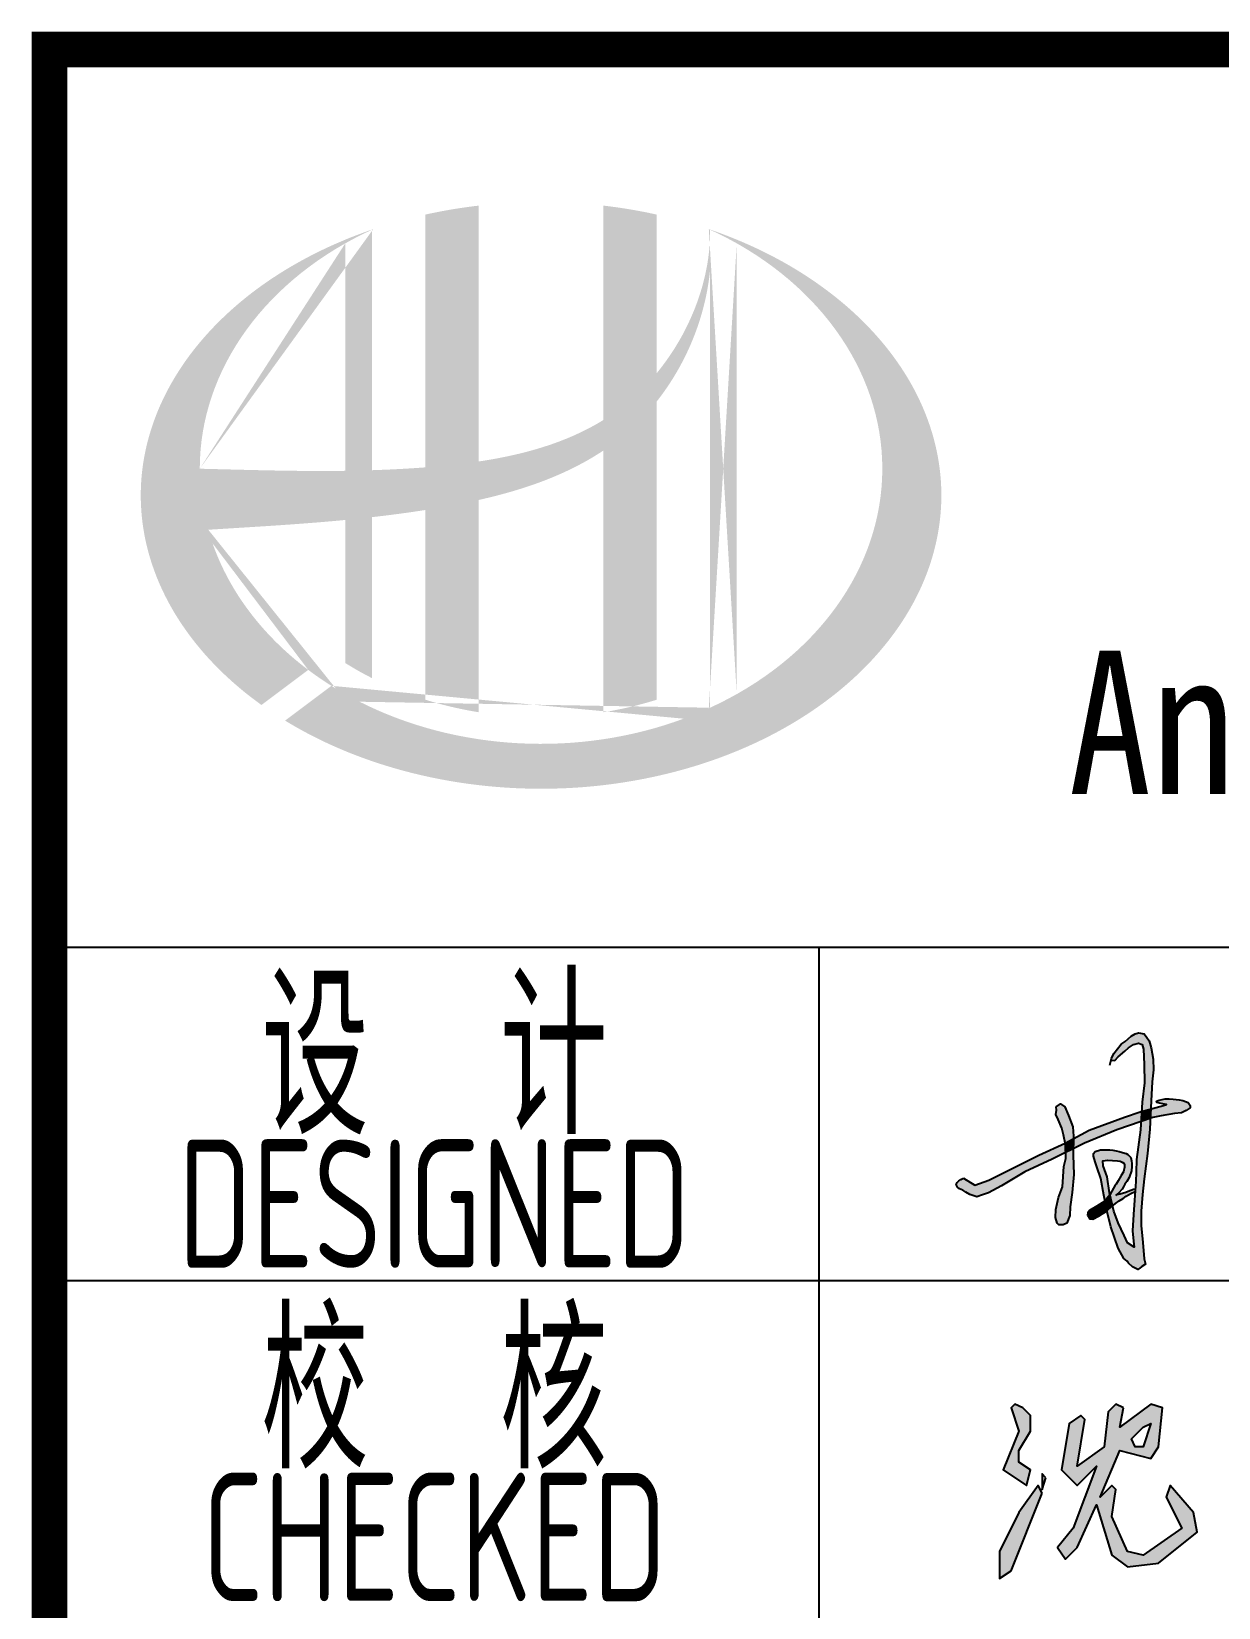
# Model space of a CAD drawing. Extents: x 9732137 to 18866768, y -962146 to 246094.
# Drawn here: x 9817422 to 9819735, y -252744 to -249671 of the extents above; entities that cross this region are included whole.
import ezdxf
from ezdxf.enums import TextEntityAlignment as Align

# ---------------------------------------------------------------- set-up
doc = ezdxf.new("R2010")
doc.units = 0
doc.header["$LTSCALE"] = 1000
doc.layers.get('0').update_dxf_attribs({"linetype": 'CONTINUOUS'})
doc.layers.add('HATCH', color=254, linetype='CONTINUOUS')
doc.styles.add('AHD_TQ_S', font='')
doc.styles.add('TSSD_Rein', font='Tssdeng.shx', dxfattribs={"width": 0.7, "bigfont": 'hztxt.shx'})
doc.styles.get('AHD_TQ_S').set_extended_font_data('SimSun')

msp = doc.modelspace()

# ---------------------------------------------------------------- hatches: boundary and pattern name
h = msp.add_hatch(color=256)
edge = h.paths.add_edge_path()
edge.add_spline(control_points=[(9818293.3, -250584.6), (9818299.4, -250583.2), (9818305.5, -250581.8), (9818354.6, -250569.9), (9818397.2, -250557), (9818472.2, -250525.8), (9818505.1, -250508.9), (9818536, -250488.3)], knot_values=[61.629012, 61.629012, 61.629012, 61.629012, 63.330431, 63.330431, 75.353634, 75.353634, 85.398649, 85.398649, 85.398649, 85.398649], degree=3, periodic=0)
edge.add_line((9818536, -250488.3), (9818536, -250998.5))
edge.add_spline(control_points=[(9818536, -250998.5), (9818553.1, -250995.8), (9818570.1, -250992.4), (9818604.9, -250984.4), (9818622.6, -250979.5), (9818640, -250974.1)], knot_values=[4.908456, 4.908456, 4.908456, 4.908456, 4.992821, 4.992821, 5.083034, 5.083034, 5.083034, 5.083034], degree=3, periodic=0)
edge.add_line((9818640, -250974.1), (9818640, -250392.6))
edge.add_spline(control_points=[(9818640, -250392.6), (9818648.6, -250381.7), (9818656.8, -250370.3), (9818682.9, -250330.7), (9818698.6, -250300.7), (9818727.8, -250228), (9818739, -250184.2), (9818743.7, -250138.8), (9818743.9, -250137.6), (9818744, -250136.3)], knot_values=[97.991744, 97.991744, 97.991744, 97.991744, 101.64219, 101.64219, 110.337975, 110.337975, 121.934322, 121.934322, 122.270691, 122.270691, 122.270691, 122.270691], degree=3, periodic=0)
edge.add_line((9818744, -250136.3), (9818744, -250065.9))
edge.add_spline(control_points=[(9818744, -250065.9), (9818743.9, -250073.5), (9818743.5, -250081.2), (9818743, -250088.9)], knot_values=[126.194075, 126.194075, 126.194075, 126.194075, 128.396762, 128.396762, 128.396762, 128.396762], degree=3, periodic=0)
edge.add_spline(control_points=[(9818743, -250088.9), (9818742.5, -250095.1), (9818741.9, -250101.3), (9818741.1, -250107.5)], knot_values=[124.417049, 124.417049, 124.417049, 124.417049, 126.194075, 126.194075, 126.194075, 126.194075], degree=3, periodic=0)
edge.add_spline(control_points=[(9818741.1, -250107.5), (9818740, -250116.6), (9818738.5, -250125.8), (9818736.7, -250134.9)], knot_values=[121.80529, 121.80529, 121.80529, 121.80529, 124.417049, 124.417049, 124.417049, 124.417049], degree=3, periodic=0)
edge.add_spline(control_points=[(9818736.7, -250134.9), (9818734.3, -250147), (9818731.4, -250159.1), (9818727.9, -250171.1)], knot_values=[118.31574, 118.31574, 118.31574, 118.31574, 121.80529, 121.80529, 121.80529, 121.80529], degree=3, periodic=0)
edge.add_spline(control_points=[(9818727.9, -250171.1), (9818724.4, -250183.3), (9818720.3, -250195.3), (9818715.8, -250207.2)], knot_values=[114.795988, 114.795988, 114.795988, 114.795988, 118.31574, 118.31574, 118.31574, 118.31574], degree=3, periodic=0)
edge.add_spline(control_points=[(9818715.8, -250207.2), (9818711.3, -250218.8), (9818706.3, -250230.4), (9818700.9, -250241.7)], knot_values=[111.329641, 111.329641, 111.329641, 111.329641, 114.795988, 114.795988, 114.795988, 114.795988], degree=3, periodic=0)
edge.add_spline(control_points=[(9818700.9, -250241.7), (9818695.4, -250253.3), (9818689.4, -250264.6), (9818682.9, -250275.7)], knot_values=[107.79529, 107.79529, 107.79529, 107.79529, 111.329641, 111.329641, 111.329641, 111.329641], degree=3, periodic=0)
edge.add_spline(control_points=[(9818682.9, -250275.7), (9818676.6, -250286.5), (9818669.9, -250297.1), (9818662.7, -250307.3)], knot_values=[104.343579, 104.343579, 104.343579, 104.343579, 107.79529, 107.79529, 107.79529, 107.79529], degree=3, periodic=0)
edge.add_spline(control_points=[(9818662.7, -250307.3), (9818655.5, -250317.7), (9818647.9, -250327.8), (9818640, -250337.5)], knot_values=[100.8507, 100.8507, 100.8507, 100.8507, 104.343579, 104.343579, 104.343579, 104.343579], degree=3, periodic=0)
edge.add_line((9818640, -250337.5), (9818640, -250028.2))
edge.add_spline(control_points=[(9818640, -250028.2), (9818605.9, -250020.6), (9818571.1, -250014.8), (9818536, -250010.7)], knot_values=[4.423999, 4.423999, 4.423999, 4.423999, 4.558741, 4.558741, 4.558741, 4.558741], degree=3, periodic=0)
edge.add_line((9818536, -250010.7), (9818536, -250428.8))
edge.add_spline(control_points=[(9818536, -250428.8), (9818464, -250473.3), (9818379.8, -250496.6), (9818293.3, -250509.6)], knot_values=[63.246215, 63.246215, 63.246215, 63.246215, 87.689124, 87.689124, 87.689124, 87.689124], degree=3, periodic=0)
edge.add_line((9818293.3, -250509.6), (9818293.3, -250010.7))
edge.add_spline(control_points=[(9818293.3, -250010.7), (9818258.1, -250014.8), (9818223.4, -250020.6), (9818189.3, -250028.2)], knot_values=[4.866038, 4.866038, 4.866038, 4.866038, 5.000777, 5.000777, 5.000777, 5.000777], degree=3, periodic=0)
edge.add_line((9818189.3, -250028.2), (9818189.3, -250521))
edge.add_spline(control_points=[(9818189.3, -250521), (9818187.6, -250521.2), (9818152.7, -250523.8), (9818118.1, -250525.5), (9818085.3, -250526.6)], knot_values=[43.657356, 43.657356, 43.657356, 43.657356, 44.134253, 53.497092, 53.497092, 53.497092, 53.497092], degree=3, periodic=0)
edge.add_line((9818085.3, -250526.6), (9818085.3, -250057.4))
edge.add_spline(control_points=[(9818085.3, -250057.4), (9818068.3, -250063.3), (9818051.5, -250069.6), (9818035.1, -250076.3)], knot_values=[5.14157, 5.14157, 5.14157, 5.14157, 5.212921, 5.212921, 5.212921, 5.212921], degree=3, periodic=0)
edge.add_spline(control_points=[(9818035.1, -250076.3), (9818028.2, -250079.2), (9818021.4, -250082.1), (9817989.1, -250096.2), (9817964.6, -250108.5), (9817941.1, -250121.7)], knot_values=[5.212921, 5.212921, 5.212921, 5.212921, 5.24296, 5.24296, 5.355623, 5.355623, 5.355623, 5.355623], degree=3, periodic=0)
edge.add_spline(control_points=[(9817941.1, -250121.7), (9817926.2, -250130.1), (9817911.8, -250138.8), (9817897.8, -250147.9)], knot_values=[5.355623, 5.355623, 5.355623, 5.355623, 5.426974, 5.426974, 5.426974, 5.426974], degree=3, periodic=0)
edge.add_spline(control_points=[(9817897.8, -250147.9), (9817890.4, -250152.7), (9817883.1, -250157.6), (9817869.6, -250167.1), (9817863.4, -250171.6), (9817857.2, -250176.2)], knot_values=[5.426974, 5.426974, 5.426974, 5.426974, 5.464765, 5.464765, 5.498325, 5.498325, 5.498325, 5.498325], degree=3, periodic=0)
edge.add_spline(control_points=[(9817857.2, -250176.2), (9817831.2, -250195.8), (9817807.1, -250216.7), (9817785.2, -250238.7)], knot_values=[5.498325, 5.498325, 5.498325, 5.498325, 5.641027, 5.641027, 5.641027, 5.641027], degree=3, periodic=0)
edge.add_spline(control_points=[(9817785.2, -250238.7), (9817778.2, -250245.7), (9817771.4, -250252.8), (9817751, -250275.4), (9817738.1, -250291.2), (9817726.3, -250307.4)], knot_values=[5.641027, 5.641027, 5.641027, 5.641027, 5.686569, 5.686569, 5.783729, 5.783729, 5.783729, 5.783729], degree=3, periodic=0)
edge.add_spline(control_points=[(9817726.3, -250307.4), (9817711.2, -250328.2), (9817697.9, -250349.6), (9817684.8, -250374.5), (9817683.2, -250377.7), (9817681.6, -250380.9)], knot_values=[5.783729, 5.783729, 5.783729, 5.783729, 5.908374, 5.908374, 5.92643, 5.92643, 5.92643, 5.92643], degree=3, periodic=0)
edge.add_spline(control_points=[(9817681.6, -250380.9), (9817669.1, -250406), (9817659.1, -250431.6), (9817651.6, -250457.6)], knot_values=[5.92643, 5.92643, 5.92643, 5.92643, 6.069132, 6.069132, 6.069132, 6.069132], degree=3, periodic=0)
edge.add_spline(control_points=[(9817651.6, -250457.6), (9817648.4, -250468.7), (9817645.6, -250479.8), (9817640.2, -250506), (9817638, -250521), (9817636.5, -250536.1)], knot_values=[6.069132, 6.069132, 6.069132, 6.069132, 6.130179, 6.130179, 6.211834, 6.211834, 6.211834, 6.211834], degree=3, periodic=0)
edge.add_spline(control_points=[(9817636.5, -250536.1), (9817635.3, -250549.3), (9817634.6, -250562.5), (9817634.6, -250575.7)], knot_values=[6.211834, 6.211834, 6.211834, 6.211834, 6.283185, 6.283185, 6.283185, 6.283185], degree=3, periodic=0)
edge.add_spline(control_points=[(9817634.6, -250575.7), (9817634.6, -250585), (9817635, -250594.3), (9817635.6, -250603.6)], knot_values=[6.283185, 6.283185, 6.283185, 6.283185, 6.333655, 6.333655, 6.333655, 6.333655], degree=3, periodic=0)
edge.add_spline(control_points=[(9817635.6, -250603.6), (9817636.8, -250622.3), (9817639.3, -250640.9), (9817643.1, -250659.4)], knot_values=[6.333655, 6.333655, 6.333655, 6.333655, 6.434594, 6.434594, 6.434594, 6.434594], degree=3, periodic=0)
edge.add_spline(control_points=[(9817643.1, -250659.4), (9817643.4, -250660.6), (9817643.6, -250661.9), (9817647.5, -250680.4), (9817652.3, -250697.5), (9817658.2, -250714.6)], knot_values=[6.434594, 6.434594, 6.434594, 6.434594, 6.441278, 6.441278, 6.535532, 6.535532, 6.535532, 6.535532], degree=3, periodic=0)
edge.add_spline(control_points=[(9817658.2, -250714.6), (9817664.4, -250732.8), (9817671.9, -250750.8), (9817680.7, -250768.6)], knot_values=[6.535532, 6.535532, 6.535532, 6.535532, 6.636471, 6.636471, 6.636471, 6.636471], degree=3, periodic=0)
edge.add_spline(control_points=[(9817680.7, -250768.6), (9817682.9, -250773.1), (9817685.2, -250777.6), (9817694.5, -250795.2), (9817702.2, -250808.2), (9817710.6, -250821.1)], knot_values=[6.636471, 6.636471, 6.636471, 6.636471, 6.661894, 6.661894, 6.73741, 6.73741, 6.73741, 6.73741], degree=3, periodic=0)
edge.add_spline(control_points=[(9817710.6, -250821.1), (9817721.8, -250838.2), (9817734.1, -250855.1), (9817747.7, -250871.4)], knot_values=[6.73741, 6.73741, 6.73741, 6.73741, 6.838349, 6.838349, 6.838349, 6.838349], degree=3, periodic=0)
edge.add_spline(control_points=[(9817747.7, -250871.4), (9817753.6, -250878.6), (9817759.7, -250885.7), (9817774.3, -250901.6), (9817782.8, -250910.4), (9817791.7, -250919.1)], knot_values=[6.838349, 6.838349, 6.838349, 6.838349, 6.88251, 6.88251, 6.939288, 6.939288, 6.939288, 6.939288], degree=3, periodic=0)
edge.add_spline(control_points=[(9817791.7, -250919.1), (9817807.5, -250934.4), (9817824.3, -250949.3), (9817842.2, -250963.5)], knot_values=[6.939288, 6.939288, 6.939288, 6.939288, 7.040227, 7.040227, 7.040227, 7.040227], degree=3, periodic=0)
edge.add_spline(control_points=[(9817842.2, -250963.5), (9817851.2, -250970.6), (9817860.4, -250977.5), (9817869.8, -250984.3)], knot_values=[7.040227, 7.040227, 7.040227, 7.040227, 7.090696, 7.090696, 7.090696, 7.090696], degree=3, periodic=0)
edge.add_line((9817869.8, -250984.3), (9817961, -250915.9))
edge.add_ellipse((9818414.6, -250523.7), major_axis=(665, 0), ratio=0.806676, start_angle=192.819, end_angle=226.9853, ccw=False)
edge.add_spline(control_points=[(9817766.2, -250642.7), (9817790.2, -250641.2), (9817814.3, -250639.7), (9817903, -250634.2), (9817967.8, -250629.9), (9818033.3, -250623.6)], knot_values=[11.398263, 11.398263, 11.398263, 11.398263, 18.40729, 18.40729, 37.18094, 37.18094, 37.18094, 37.18094], degree=3, periodic=0)
edge.add_line((9818033.3, -250623.6), (9818033.3, -250902.7))
edge.add_spline(control_points=[(9818033.3, -250902.7), (9818036.9, -250904.9), (9818040.5, -250907.1), (9818057.4, -250917.3), (9818071.2, -250924.9), (9818085.3, -250932)], knot_values=[4.049945, 4.049945, 4.049945, 4.049945, 4.072021, 4.072021, 4.153257, 4.153257, 4.153257, 4.153257], degree=3, periodic=0)
edge.add_line((9818085.3, -250932), (9818085.3, -250618.1))
edge.add_spline(control_points=[(9818085.3, -250618.1), (9818117.5, -250614.5), (9818149.9, -250610.2), (9818184.7, -250604.9), (9818187, -250604.5), (9818189.3, -250604.1)], knot_values=[42.135009, 42.135009, 42.135009, 42.135009, 51.307228, 51.307228, 51.948574, 51.948574, 51.948574, 51.948574], degree=3, periodic=0)
edge.add_line((9818189.3, -250604.1), (9818189.3, -250974.1))
edge.add_spline(control_points=[(9818189.3, -250974.1), (9818222.9, -250984.6), (9818257.8, -250992.8), (9818293.3, -250998.5)], knot_values=[4.34174, 4.34174, 4.34174, 4.34174, 4.516316, 4.516316, 4.516316, 4.516316], degree=3, periodic=0)
edge.add_line((9818293.3, -250998.5), (9818293.3, -250584.6))
edge = h.paths.add_edge_path(flags=16)
edge.add_ellipse((9818414.6, -250523.7), major_axis=(665, 0), ratio=0.806676, start_angle=124.9875, end_angle=179.999, ccw=False)
edge.add_line((9818033.3, -250084.1), (9818033.3, -250527.8))
edge.add_spline(control_points=[(9818033.3, -250527.8), (9817938, -250529.1), (9817844, -250526), (9817749.6, -250523.7)], knot_values=[11.27373, 11.27373, 11.27373, 11.27373, 38.687513, 38.687513, 38.687513, 38.687513], degree=3, periodic=0)
edge = h.paths.add_edge_path()
edge.add_spline(control_points=[(9817915.8, -251014.8), (9817946.9, -251033.8), (9817980, -251051.1), (9818064.6, -251088.3), (9818117.9, -251106.1), (9818228.6, -251132.7), (9818286.1, -251141.4), (9818402.2, -251149.2), (9818460.9, -251148.3), (9818576.5, -251136.8), (9818633.3, -251126.2), (9818742.4, -251096.2), (9818794.5, -251076.7), (9818891.4, -251029.8), (9818936.2, -251002.4), (9819016.1, -250941.5), (9819051.3, -250907.9), (9819110.6, -250836.4), (9819134.8, -250798.6), (9819171.1, -250720.5), (9819183.4, -250680.2), (9819196, -250599), (9819196.3, -250558.1), (9819184.8, -250476.6), (9819173, -250436.1), (9819137.4, -250357.3), (9819113.6, -250319.1), (9819054.8, -250247), (9819019.7, -250213), (9818939.9, -250151.4), (9818895.2, -250123.6), (9818814, -250083.9), (9818779.6, -250069.7), (9818744, -250057.4)], knot_values=[0.886421, 0.886421, 0.886421, 0.886421, 1.040557, 1.040557, 1.261172, 1.261172, 1.481788, 1.481788, 1.702404, 1.702404, 1.92302, 1.92302, 2.143636, 2.143636, 2.364252, 2.364252, 2.584868, 2.584868, 2.805484, 2.805484, 3.026099, 3.026099, 3.246715, 3.246715, 3.46852, 3.46852, 3.690325, 3.690325, 3.91213, 3.91213, 4.133935, 4.133935, 4.283209, 4.283209, 4.283209, 4.283209], degree=3, periodic=0)
edge.add_line((9818744, -250057.4), (9818744, -250057.5))
edge.add_spline(control_points=[(9818744, -250057.6), (9818744, -250060.3), (9818744, -250063.1), (9818744, -250065.9)], knot_values=[128.396762, 128.396762, 128.396762, 128.396762, 129.192193, 129.192193, 129.192193, 129.192193], degree=3, periodic=0)
edge.add_line((9818744, -250065.9), (9818744, -250989.7))
edge.add_ellipse((9818414.6, -250523.7), major_axis=(665, 0), ratio=0.806676, start_angle=232.1054, end_angle=299.6833, ccw=False)
edge.add_line((9818006.2, -250947), (9817915.8, -251014.8))
edge = h.paths.add_edge_path(flags=16)
edge.add_ellipse((9818414.6, -250523.7), major_axis=(665, 0), ratio=0.806676, start_angle=304.9875, end_angle=415.0121, ccw=False)
edge.add_line((9818796, -250963.2), (9818796, -250084.1))
at = {"linetype": 'Continuous'}
h = msp.add_hatch(color=256, dxfattribs=at)
h.paths.add_polyline_path([(9819345.6, -252460.8), (9819345.6, -252438.1), (9819368.3, -252400.3), (9819368.3, -252370), (9819353.1, -252354.9), (9819338, -252347.3), (9819330.4, -252354.9), (9819345.6, -252400.3), (9819315.3, -252475.9), (9819360.7, -252506.1), (9819368.3, -252475.9)])
h.paths.add_polyline_path([(9819398.5, -252491), (9819390.9, -252483.4), (9819390.9, -252513.7)])
h.paths.add_polyline_path([(9819390.9, -252521.3), (9819383.4, -252506.1), (9819345.6, -252559.1), (9819307.8, -252634.7), (9819307.8, -252687.6), (9819330.4, -252672.5)])
h.paths.add_polyline_path([(9819542.2, -252438.1), (9819602.7, -252453.2), (9819617.8, -252430.5), (9819625.4, -252354.9), (9819602.7, -252347.3), (9819542.2, -252392.7), (9819549.8, -252354.9), (9819534.6, -252347.3), (9819519.5, -252362.4), (9819511.9, -252430.5), (9819459, -252468.3), (9819474.1, -252377.6), (9819466.6, -252370), (9819443.9, -252385.1), (9819428.8, -252475.9), (9819459, -252506.1), (9819496.8, -252468.3), (9819451.4, -252589.3), (9819421.2, -252627.1), (9819436.3, -252649.8), (9819459, -252627.1), (9819496.8, -252543.9), (9819527.1, -252642.3), (9819557.3, -252664.9), (9819617.8, -252657.4), (9819693.4, -252596.9), (9819685.9, -252559.1), (9819640.5, -252506.1), (9819632.9, -252528.8), (9819663.2, -252589.3), (9819587.6, -252642.3), (9819557.3, -252634.7), (9819527.1, -252566.6), (9819534.6, -252513.7), (9819527.1, -252506.1), (9819504.4, -252528.8)])
h.paths.add_polyline_path([(9819564.9, -252415.4), (9819587.6, -252392.7), (9819602.7, -252385.1), (9819587.6, -252430.5), (9819572.4, -252430.5)], flags=16)
at = {"layer": 'HATCH'}
for points in [[(9819605.7, -251719.1), (9819607.8, -251695.6), (9819607.6, -251675), (9819603.6, -251653.1), (9819599.3, -251639.5), (9819595.3, -251632.6), (9819589.7, -251625.6), (9819578.5, -251623.5), (9819572, -251625.4), (9819564.6, -251629.9), (9819553.1, -251640.6), (9819545.3, -251645.6), (9819538.1, -251655), (9819530.6, -251663.8), (9819526.3, -251673.4), (9819525.5, -251676.9), (9819532.9, -251677.6), (9819539.3, -251670.2), (9819552.4, -251659.1), (9819559.2, -251653), (9819569.3, -251646.3), (9819579.1, -251643.6), (9819585.8, -251646.3), (9819588.5, -251655.1), (9819589.9, -251685.1), (9819590.6, -251721.1), (9819586.2, -251758.9), (9819584.9, -251777), (9819602.7, -251771.9), (9819603.3, -251756.1)], [(9819450.7, -251806.6), (9819442.3, -251784.5), (9819435.3, -251767.8), (9819426.5, -251762.2), (9819418.3, -251767.8), (9819418.9, -251774.1), (9819417.7, -251782.9), (9819422, -251792.8), (9819429.5, -251809.3), (9819432.4, -251822.7), (9819436, -251839), (9819451.9, -251830.2), (9819452, -251825.1)], [(9819536.9, -251812.9), (9819583.6, -251796.7), (9819584.9, -251777), (9819582, -251777.9), (9819551.3, -251787.9), (9819482.4, -251813.3), (9819451.9, -251830.2), (9819451.6, -251849.6), (9819473.9, -251838.5)], [(9819602.7, -251771.9), (9819584.9, -251777), (9819583.6, -251796.7), (9819602, -251790.3)], [(9819672, -251774.7), (9819679.4, -251769.6), (9819679.6, -251765.3), (9819675.3, -251759.5), (9819670.7, -251757.2), (9819665, -251755.8), (9819658.2, -251754.1), (9819646.6, -251752.9), (9819638.6, -251752.5), (9819631, -251752.5), (9819625, -251753.5), (9819618.8, -251754.7), (9819614, -251756.8), (9819614.5, -251759.3), (9819619.6, -251760.5), (9819626.4, -251762.2), (9819633.4, -251763.6), (9819627.2, -251765.5), (9819613, -251769), (9819602.7, -251771.9), (9819602, -251790.3), (9819606.6, -251788.7), (9819622.9, -251785.4), (9819648.7, -251781.1), (9819662.9, -251779.5)], [(9819530.7, -251971.3), (9819528.2, -251960.8), (9819520.6, -251967.4), (9819517.4, -251970.2), (9819517.4, -251970.3), (9819524.9, -252002.1), (9819539.3, -252043.3), (9819550.3, -252063.3), (9819556.5, -252068.6), (9819559, -252072.7), (9819566.8, -252079.5), (9819577.7, -252085.1), (9819581.6, -252082.5), (9819585, -252079.3), (9819592.3, -252074.8), (9819590.1, -252063.9), (9819588.4, -252047.8), (9819586.5, -252025.1), (9819583.7, -251999.7), (9819584, -251971.2), (9819586.9, -251939), (9819589.7, -251908.2), (9819596.6, -251858.7), (9819601.2, -251811.1), (9819602, -251790.3), (9819583.6, -251796.7), (9819582.5, -251812.9), (9819575, -251870.7), (9819574.4, -251895), (9819573.4, -251913.2), (9819571.3, -251949.7), (9819569.3, -251977.6), (9819567, -252009.7), (9819569, -252029.9), (9819570.3, -252041.6), (9819557.6, -252032.7), (9819551.1, -252018.5), (9819539.1, -251993.8)], [(9819357.5, -251894.5), (9819410.8, -251869.9), (9819436.9, -251856.9), (9819436.5, -251841.4), (9819436, -251839), (9819384.8, -251862.2), (9819286.9, -251910.6), (9819260, -251920.8), (9819237.6, -251907.1), (9819232.3, -251909.3), (9819228.8, -251912), (9819225.3, -251915.5), (9819223.5, -251919.2), (9819225.9, -251924.6), (9819229.8, -251927.7), (9819236.4, -251930.4), (9819242.4, -251934.3), (9819250.1, -251938.6), (9819263.5, -251943.3), (9819274.6, -251939.6), (9819286.6, -251935.3), (9819311.9, -251922.1)], [(9819451.9, -251830.2), (9819436, -251839), (9819436.5, -251841.4), (9819436.9, -251856.9), (9819451.6, -251849.6)], [(9819452.9, -251899.6), (9819451.4, -251862.2), (9819451.6, -251849.6), (9819436.9, -251856.9), (9819437.2, -251868.4), (9819433.3, -251884.3), (9819430.8, -251924), (9819422.9, -251944.6), (9819417.7, -251967.8), (9819416.8, -251983.6), (9819420.2, -251994.8), (9819423.4, -251998), (9819432, -251998), (9819439.4, -251994.4), (9819445.1, -251980), (9819445.5, -251963), (9819449.6, -251934.6)], [(9819558.2, -251860.9), (9819554.5, -251858.6), (9819547.4, -251856.9), (9819541, -251854.9), (9819535.3, -251853.5), (9819528.8, -251852.5), (9819522.8, -251851.8), (9819513, -251851.8), (9819504.6, -251851.8), (9819494.1, -251854.9), (9819491.4, -251858.9), (9819491.4, -251864), (9819494.4, -251875.4), (9819497.5, -251884.8), (9819505.2, -251907.4), (9819511, -251940.4), (9819513.5, -251952), (9819523.2, -251939.6), (9819522.2, -251935.3), (9819517.6, -251904.1), (9819510.2, -251883.1), (9819509.4, -251873.1), (9819518.5, -251871.6), (9819537.6, -251873.3), (9819543, -251873.9), (9819547.2, -251875.9), (9819550.2, -251877.4), (9819551.3, -251880.9), (9819551.3, -251885.2), (9819549.6, -251894.6), (9819544.8, -251902), (9819539.1, -251912), (9819535.2, -251918.5), (9819533, -251922.2), (9819530.2, -251926.5), (9819527, -251932.6), (9819523.2, -251939.6), (9819528.2, -251960.8), (9819533.7, -251956.1), (9819540.9, -251951.3), (9819548.9, -251946.3), (9819555, -251941.8), (9819564.1, -251936.8), (9819572.3, -251933.1), (9819572.6, -251927.5), (9819568.9, -251928.5), (9819558.7, -251932.4), (9819554.3, -251934.2), (9819543.2, -251937.2), (9819536.8, -251938.6), (9819539.6, -251936.4), (9819546.7, -251928.3), (9819549.4, -251923.9), (9819552.1, -251918.5), (9819555.8, -251913.2), (9819560.5, -251905.4), (9819564.9, -251892.9), (9819565.6, -251884.5), (9819565.6, -251878.1), (9819565.3, -251873.1), (9819563.6, -251866.7)], [(9819517.4, -251970.2), (9819513.5, -251952), (9819497.8, -251961.5), (9819483, -251970), (9819480.2, -251974.6), (9819479.3, -251978.2), (9819483.9, -251986.1), (9819490, -251987.1), (9819500.9, -251981.3), (9819508.3, -251976.7), (9819514.3, -251972.8)], [(9819523.2, -251939.6), (9819513.5, -251952), (9819517.4, -251970.2), (9819520.6, -251967.4), (9819528.2, -251960.8)]]:
    msp.add_hatch(color=256, dxfattribs=at).paths.add_polyline_path(points)

# ---------------------------------------------------------------- linework, layer by layer
for p, q in [((9817456.8, -251456.3), (9828456.8, -251456.3)), ((9818956.8, -254706.3), (9818956.8, -251456.3)), ((9817456.8, -252106.3), (9822956.8, -252106.3))]:
    msp.add_line(p, q)
msp.add_lwpolyline([(9835456.8, -249706.3, 70, 70, 0), (9817456.8, -249706.3, 70, 70, 0), (9817456.8, -255706.3, 0, 0, 0)], format="xyseb")
msp.add_lwpolyline([(9835456.8, -249706.3, 70, 70, 0), (9817456.8, -249706.3, 70, 70, 0), (9817456.8, -255706.3, 0, 0, 0)], format="xyseb")
at = {"const_width": 70}
for points in [[(9835456.8, -249706.3), (9817456.8, -249706.3)], [(9817456.8, -249706.3), (9817456.8, -255706.3)]]:
    msp.add_lwpolyline(points, dxfattribs=at)
for points in [[(9819523.1, -251686.8), (9819526.3, -251673.4), (9819530.6, -251663.8), (9819538.1, -251655), (9819545.3, -251645.6), (9819553.1, -251640.6), (9819564.6, -251629.9), (9819572, -251625.4), (9819578.5, -251623.5), (9819589.7, -251625.6), (9819595.3, -251632.6), (9819599.3, -251639.5), (9819603.6, -251653.1), (9819607.6, -251675), (9819607.8, -251695.6), (9819605.7, -251719.1), (9819603.3, -251756.1), (9819601.2, -251811.1), (9819596.6, -251858.7), (9819589.7, -251908.2), (9819586.9, -251939), (9819584, -251971.2), (9819583.7, -251999.7), (9819586.5, -252025.1), (9819588.4, -252047.8), (9819590.1, -252063.9), (9819592.3, -252074.8), (9819585, -252079.3), (9819581.6, -252082.5), (9819577.7, -252085.1), (9819566.8, -252079.5), (9819559, -252072.7), (9819556.5, -252068.6), (9819550.3, -252063.3), (9819539.3, -252043.3), (9819524.9, -252002.1), (9819517.4, -251970.3), (9819511, -251940.4), (9819505.2, -251907.4), (9819497.5, -251884.8), (9819494.4, -251875.4), (9819491.4, -251864), (9819491.4, -251858.9), (9819494.1, -251854.9), (9819494.1, -251854.9), (9819504.6, -251851.8), (9819513, -251851.8), (9819513, -251851.8), (9819522.8, -251851.8), (9819528.8, -251852.5), (9819535.3, -251853.5), (9819541, -251854.9), (9819547.4, -251856.9), (9819554.5, -251858.6), (9819558.2, -251860.9), (9819563.6, -251866.7), (9819565.3, -251873.1), (9819565.6, -251878.1), (9819565.6, -251884.5), (9819564.9, -251892.9), (9819560.5, -251905.4), (9819555.8, -251913.2), (9819552.1, -251918.5), (9819549.4, -251923.9), (9819546.7, -251928.3), (9819546.7, -251928.3), (9819539.6, -251936.4), (9819533.9, -251940.8)], [(9819525.5, -251676.9), (9819532.9, -251677.6), (9819532.9, -251677.6), (9819539.3, -251670.2), (9819552.4, -251659.1), (9819559.2, -251653), (9819569.3, -251646.3), (9819579.1, -251643.6), (9819579.1, -251643.6), (9819585.8, -251646.3), (9819588.5, -251655.1), (9819589.9, -251685.1), (9819590.6, -251721.1), (9819586.2, -251758.9), (9819582.5, -251812.9), (9819575, -251870.7), (9819574.4, -251895), (9819573.4, -251913.2), (9819571.3, -251949.7), (9819569.3, -251977.6), (9819567, -252009.7), (9819569, -252029.9), (9819570.3, -252041.6), (9819570.3, -252041.6), (9819557.6, -252032.7), (9819551.1, -252018.5), (9819539.1, -251993.8), (9819530.7, -251971.3), (9819522.2, -251935.3), (9819517.6, -251904.1), (9819510.2, -251883.1), (9819509.4, -251873.1), (9819509.4, -251873.1), (9819518.5, -251871.6), (9819537.6, -251873.3), (9819537.6, -251873.3), (9819543, -251873.9), (9819547.2, -251875.9), (9819550.2, -251877.4), (9819551.3, -251880.9), (9819551.3, -251885.2), (9819549.6, -251894.6), (9819544.8, -251902), (9819539.1, -251912), (9819535.2, -251918.5), (9819533, -251922.2), (9819530.2, -251926.5), (9819527, -251932.6), (9819523.2, -251939.6), (9819513.5, -251952), (9819497.8, -251961.5), (9819483, -251970), (9819480.2, -251974.6), (9819479.3, -251978.2), (9819483.9, -251986.1), (9819490, -251987.1), (9819500.9, -251981.3), (9819508.3, -251976.7), (9819514.3, -251972.8), (9819520.6, -251967.4), (9819533.7, -251956.1), (9819540.9, -251951.3), (9819548.9, -251946.3), (9819555, -251941.8), (9819564.1, -251936.8), (9819572.3, -251933.1)], [(9819237.6, -251907.1), (9819260, -251920.8), (9819286.9, -251910.6), (9819384.8, -251862.2), (9819436, -251839), (9819482.4, -251813.3), (9819551.3, -251787.9), (9819582, -251777.9), (9819613, -251769), (9819627.2, -251765.5), (9819633.4, -251763.6), (9819626.4, -251762.2), (9819619.6, -251760.5), (9819614.5, -251759.3), (9819614.5, -251759.3), (9819614, -251756.8), (9819618.8, -251754.7), (9819625, -251753.5), (9819631, -251752.5), (9819638.6, -251752.5), (9819646.6, -251752.9), (9819658.2, -251754.1), (9819665, -251755.8), (9819670.7, -251757.2), (9819675.3, -251759.5), (9819679.6, -251765.3), (9819679.4, -251769.6), (9819672, -251774.7), (9819662.9, -251779.5), (9819648.7, -251781.1), (9819622.9, -251785.4), (9819606.6, -251788.7), (9819536.9, -251812.9), (9819473.9, -251838.5), (9819410.8, -251869.9), (9819357.5, -251894.5), (9819311.9, -251922.1), (9819286.6, -251935.3), (9819274.6, -251939.6), (9819263.5, -251943.3), (9819250.1, -251938.6), (9819242.4, -251934.3), (9819236.4, -251930.4), (9819229.8, -251927.7), (9819225.9, -251924.6), (9819223.5, -251919.2), (9819225.3, -251915.5), (9819228.8, -251912), (9819232.3, -251909.3), (9819237.6, -251907.1)], [(9819418.3, -251767.8), (9819426.5, -251762.2), (9819435.3, -251767.8), (9819442.3, -251784.5), (9819450.7, -251806.6), (9819452, -251825.1), (9819451.4, -251862.2), (9819452.9, -251899.6), (9819449.6, -251934.6), (9819445.5, -251963), (9819445.1, -251980), (9819439.4, -251994.4), (9819432, -251998), (9819423.4, -251998), (9819420.2, -251994.8), (9819416.8, -251983.6), (9819417.7, -251967.8), (9819422.9, -251944.6), (9819430.8, -251924), (9819433.3, -251884.3), (9819437.2, -251868.4), (9819436.5, -251841.4), (9819432.4, -251822.7), (9819429.5, -251809.3), (9819422, -251792.8), (9819417.7, -251782.9), (9819418.9, -251774.1), (9819418.3, -251767.8)], [(9819536.8, -251938.6), (9819536.8, -251938.6), (9819543.2, -251937.2), (9819554.3, -251934.2), (9819558.7, -251932.4), (9819568.9, -251928.5), (9819572.6, -251927.5)]]:
    msp.add_lwpolyline(points)
at = {"linetype": 'Continuous', "elevation": 231810862.3}
for points in [[(9819353.1, -252354.9), (9819338, -252347.3), (9819330.4, -252354.9), (9819345.6, -252400.3), (9819315.3, -252475.9), (9819360.7, -252506.1), (9819368.3, -252475.9), (9819345.6, -252460.8), (9819345.6, -252438.1), (9819368.3, -252400.3), (9819368.3, -252370), (9819353.1, -252354.9)], [(9819549.8, -252354.9), (9819534.6, -252347.3), (9819519.5, -252362.4), (9819511.9, -252430.5), (9819459, -252468.3), (9819474.1, -252377.6), (9819466.6, -252370), (9819443.9, -252385.1), (9819428.8, -252475.9), (9819459, -252506.1), (9819496.8, -252468.3), (9819451.4, -252589.3), (9819421.2, -252627.1), (9819436.3, -252649.8), (9819459, -252627.1), (9819496.8, -252543.9), (9819527.1, -252642.3), (9819557.3, -252664.9), (9819617.8, -252657.4), (9819693.4, -252596.9), (9819685.9, -252559.1), (9819640.5, -252506.1), (9819632.9, -252528.8), (9819663.2, -252589.3), (9819587.6, -252642.3), (9819557.3, -252634.7), (9819527.1, -252566.6), (9819534.6, -252513.7), (9819527.1, -252506.1), (9819504.4, -252528.8), (9819542.2, -252438.1), (9819602.7, -252453.2), (9819617.8, -252430.5), (9819625.4, -252354.9), (9819602.7, -252347.3), (9819542.2, -252392.7), (9819549.8, -252354.9)], [(9819587.6, -252392.7), (9819602.7, -252385.1), (9819587.6, -252430.5), (9819572.4, -252430.5), (9819564.9, -252415.4), (9819587.6, -252392.7)], [(9819398.5, -252491), (9819390.9, -252483.4), (9819390.9, -252513.7), (9819398.5, -252491)], [(9819390.9, -252521.3), (9819383.4, -252506.1), (9819345.6, -252559.1), (9819307.8, -252634.7), (9819307.8, -252687.6), (9819330.4, -252672.5), (9819390.9, -252521.3)]]:
    msp.add_lwpolyline(points, dxfattribs=at)

# ---------------------------------------------------------------- texts
for s, height, style, width, p in [('Anhui Huadong Chemical & Medical Engineering Co.,Ltd', 280, 'AHD_TQ_S', 0.85, (9823651.7, -251056.3)), ('设  计', 300, 'TSSD_Rein', 0.7, (9818206.8, -251656.3)), ('DESIGNED', 250, 'TSSD_Rein', 0.7, (9818206.8, -251956.3)), ('校  核', 300, 'TSSD_Rein', 0.7, (9818206.8, -252306.3)), ('CHECKED', 250, 'TSSD_Rein', 0.7, (9818206.8, -252606.3))]:
    msp.add_text(s, height=height, dxfattribs=dict(style=style, width=width)).set_placement(p, align=Align.MIDDLE)

doc.saveas('drawing.dxf')
